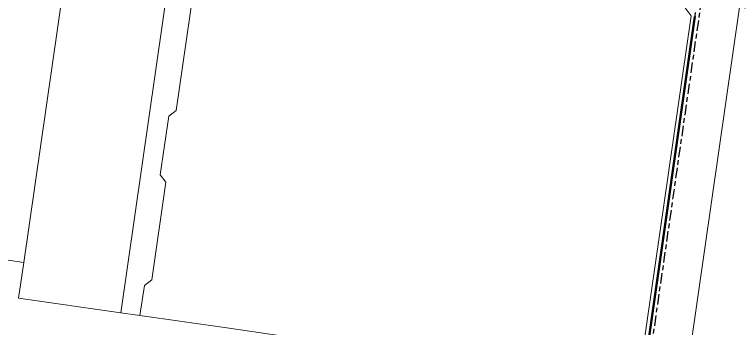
# Model space of a CAD drawing. Header units: metres. Extents: x 300545 to 301772, y 6244522 to 6246099.
# Drawn here: x 300962.2 to 301242.1, y 6244745.6 to 6244866.5 of the extents above; entities that cross this region are included whole.
import ezdxf

# ---------------------------------------------------------------- set-up
doc = ezdxf.new("R2010")
doc.units = ezdxf.units.M
doc.linetypes.add('Cable Exist UG', pattern=[8.2, 4, -1.2, 1.8, -1.2])
doc.layers.add('Cadastre Land Parcels_SP_EXT', color=9, linetype='Continuous', lineweight=5)
doc.layers.add('Cadastre Roads_SP_EXT', color=9, linetype='Continuous', lineweight=5)
for name, color, linetype in [('Duct_SP_EXT', 7, 'Continuous'), ('Mains_HV_EXT', 7, 'Continuous'), ('Trench_SP_EXT', 7, 'Continuous')]:
    doc.layers.add(name, color=color, linetype=linetype)

msp = doc.modelspace()

# ---------------------------------------------------------------- linework, layer by layer
at = {"layer": 'Cadastre Land Parcels_SP_EXT', "linetype": 'Continuous'}
for points in [[(300985.36, 6244906.61), (300936.8, 6244913.63), (300882.39, 6244921.49), (300875.6, 6244916.41), (300856.16, 6244781.84), (300859.14, 6244781.49), (300945.36, 6244769.03), (300946.04, 6244773.89), (300965.78, 6244771.04), (300985.36, 6244906.61)], [(301024.83, 6244900.9), (300985.36, 6244906.61), (300965.78, 6244771.04), (300963.79, 6244757.27), (301003.25, 6244751.58), (301024.83, 6244900.9)], [(301220.57, 6244720.24), (301282.41, 6244711.31), (301293.21, 6244785.69), (301304.3, 6244860.35), (301242.1, 6244869.38), (301220.57, 6244720.24)], [(300859.14, 6244781.49), (300841.85, 6244783.49), (300838.46, 6244788.02), (300806.3, 6244792.67), (300804.51, 6244780.3), (300802.72, 6244767.92), (300834.89, 6244763.27), (300839.42, 6244766.66), (300856.56, 6244763.67), (300942.77, 6244751.21), (300940.73, 6244737.06), (300945.81, 6244730.26), (301065.84, 6244712.91), (301112.39, 6244660.11), (301123.1, 6244734.3), (301043.36, 6244745.89), (301010.68, 6244750.51), (301003.25, 6244751.58), (300963.79, 6244757.27), (300965.78, 6244771.04), (300946.04, 6244773.89), (300945.36, 6244769.03), (300859.14, 6244781.49)]]:
    msp.add_lwpolyline(points, close=True, dxfattribs=at)
for points in [[(301033.87, 6244893.53), (301024.62, 6244829.52), (301021.79, 6244827.41), (301018.51, 6244804.73), (301020.63, 6244801.9), (301015.19, 6244764.3), (301012.36, 6244762.18), (301010.68, 6244750.51), (301043.36, 6244745.89), (301123.1, 6244734.3)], [(301202.75, 6244722.8), (301223.45, 6244866.04), (301218.37, 6244872.84)]]:
    msp.add_lwpolyline(points, dxfattribs=at)
at = {"layer": 'Cadastre Roads_SP_EXT', "linetype": 'Continuous'}
msp.add_lwpolyline([(301012.36, 6244762.18), (301015.19, 6244764.3), (301020.63, 6244801.9), (301018.51, 6244804.73), (301021.79, 6244827.41), (301024.62, 6244829.52), (301033.87, 6244893.53), (301040.66, 6244898.61), (301038.27, 6244898.96), (301024.83, 6244900.9), (301003.25, 6244751.58), (301010.68, 6244750.51), (301012.36, 6244762.18)], close=True, dxfattribs=at)
msp.add_lwpolyline([(301220.57, 6244720.24), (301242.1, 6244869.38), (301218.37, 6244872.84), (301223.45, 6244866.04), (301202.75, 6244722.8)], dxfattribs=at)
at = {"layer": 'Duct_SP_EXT'}
for p, q in [((301204.2, 6244722.66), (301224.69, 6244865.82)), ((301204.67, 6244722.59), (301225.17, 6244865.76)), ((301224.69, 6244865.82), (301224.93, 6244865.79)), ((301225.17, 6244865.76), (301224.93, 6244865.79))]:
    msp.add_line(p, q, dxfattribs=at)
at = {"layer": 'Mains_HV_EXT', "linetype": 'Cable Exist UG'}
msp.add_lwpolyline([(301226.44, 6244889.05), (301229.73, 6244888.58), (301205.73, 6244722.47), (301205.73, 6244722.47, -0.039246), (301204.72, 6244716.56), (301204.72, 6244716.56), (301214.22, 6244713.49), (301214.22, 6244713.49, -0.021186), (301213.07, 6244709.89)], format="xyb", dxfattribs=at)
at = {"layer": 'Trench_SP_EXT', "linetype": 'Cable Exist UG'}
msp.add_lwpolyline([(301224.92, 6244865.75), (301225.13, 6244867.26)], dxfattribs=at)

doc.saveas('drawing.dxf')
